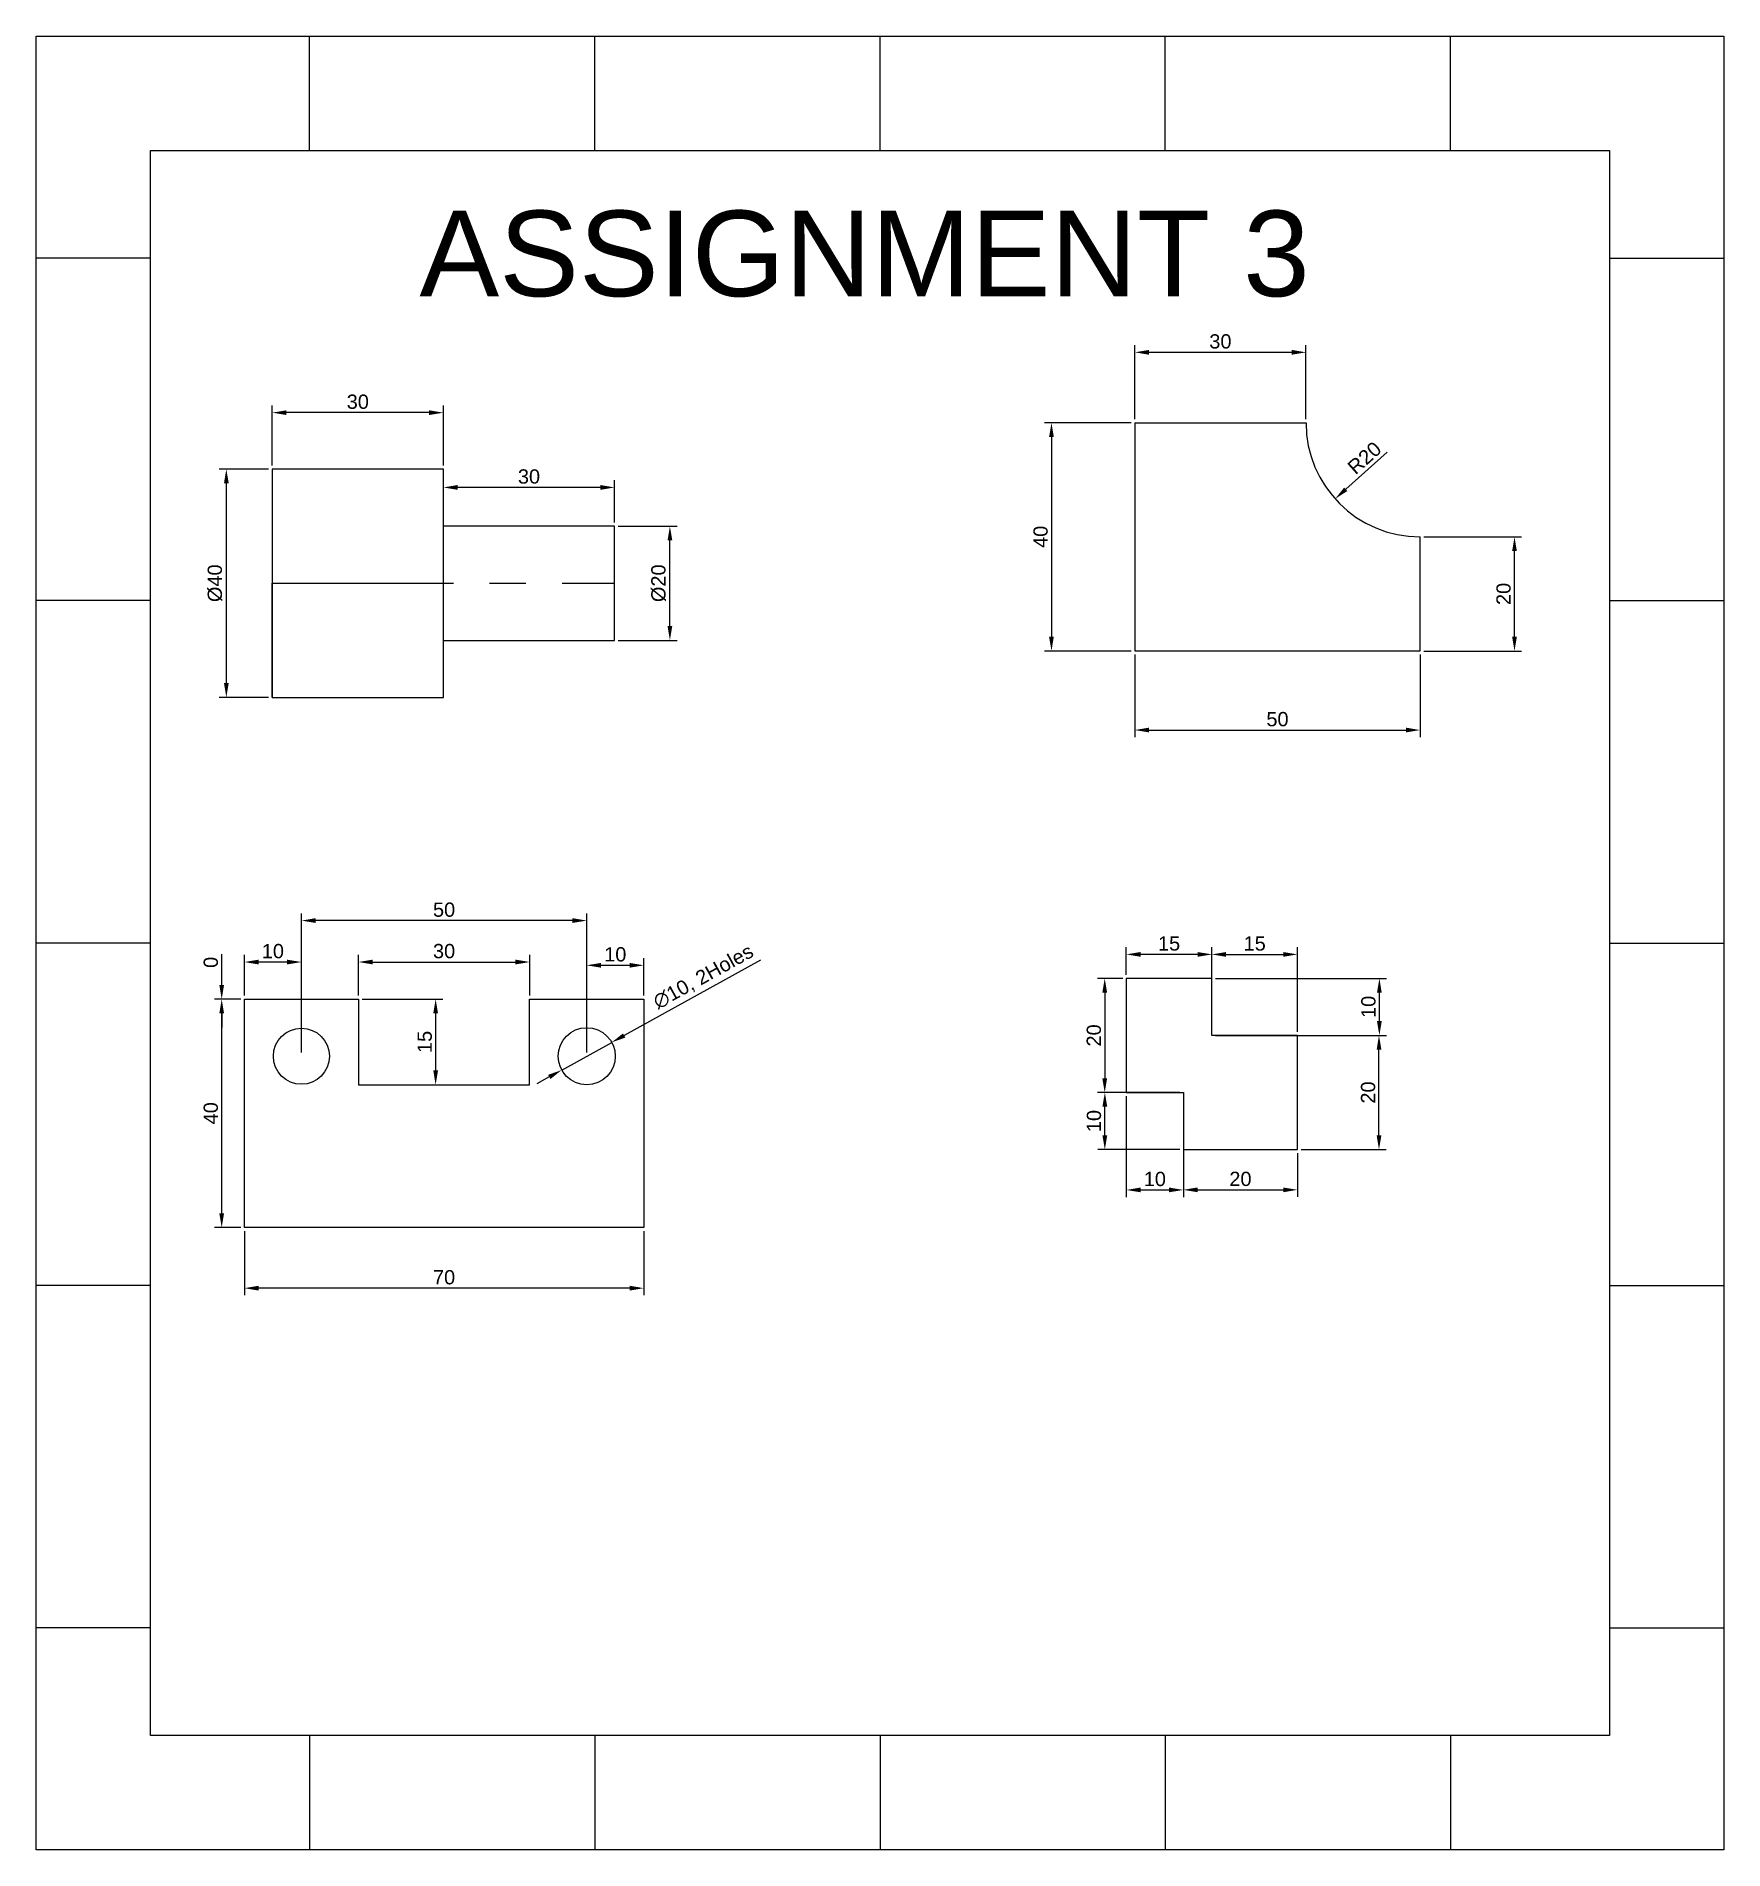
# Model space of a CAD drawing. Header units: millimetres. Extents: x 1290 to 1586, y 1059 to 1376.
import ezdxf

# ---------------------------------------------------------------- set-up
doc = ezdxf.new("R2010")
doc.units = ezdxf.units.MM
doc.linetypes.add('CENTER', pattern=[50.8, 31.75, -6.35, 6.35, -6.35])
doc.styles.get("Standard").update_dxf_attribs({"font": 'arial.ttf'})
doc.dimstyles.new('ISO-25', dxfattribs={"dimtxt": 2.5, "dimasz": 2.5, "dimexe": 1.25, "dimexo": 0.625, "dimtad": 1, "dimtxsty": 'Standard', "dimcen": 2.5, "dimadec": 0, "dimazin": 0, "dimtfac": 1, "dimtmove": 0, "dimatfit": 3, "dimfxl": 1, "dimarcsym": 0})

# ---------------------------------------------------------------- blocks, each defined once
blk = doc.blocks.new('*D27')
at = {"color": 0, "lineweight": -2, "transparency": 16777216}
for p, q in [((1326.78, 1167.12), (1326.78, 1155.86)), ((1396.78, 1167.12), (1396.78, 1155.86)), ((1394.28, 1157.11), (1329.28, 1157.11))]:
    blk.add_line(p, q, dxfattribs=at)
at = {"color": 0, "transparency": 16777216}
for points in [[(1329.28, 1157.53), (1329.28, 1156.69), (1326.78, 1157.11)], [(1394.28, 1157.53), (1394.28, 1156.69), (1396.78, 1157.11)]]:
    blk.add_solid(points, dxfattribs=at)
at = {"layer": 'Defpoints', "color": 0, "transparency": 16777216}
for p in [(1326.78, 1167.75), (1396.78, 1167.75), (1326.78, 1157.11)]:
    blk.add_point(p, dxfattribs=at)
at = {"color": 0, "transparency": 16777216, "insert": (1361.78, 1159.01), "char_height": 2.5, "attachment_point": 5}
blk.add_mtext('70', dxfattribs=at)
blk = doc.blocks.new('*D28')
at = {"color": 0, "lineweight": -2, "transparency": 16777216}
for p, q in [((1322.81, 1210.25), (1322.81, 1215.63)), ((1326.15, 1207.75), (1321.56, 1207.75)), ((1326.15, 1207.75), (1321.56, 1207.75)), ((1322.81, 1205.25), (1322.81, 1202.75))]:
    blk.add_line(p, q, dxfattribs=at)
at = {"color": 0, "transparency": 16777216}
for points in [[(1322.39, 1210.25), (1323.23, 1210.25), (1322.81, 1207.75)], [(1322.39, 1205.25), (1323.23, 1205.25), (1322.81, 1207.75)]]:
    blk.add_solid(points, dxfattribs=at)
at = {"layer": 'Defpoints', "color": 0, "transparency": 16777216}
for p in [(1322.81, 1207.75), (1326.78, 1207.75), (1326.78, 1207.75)]:
    blk.add_point(p, dxfattribs=at)
at = {"color": 0, "transparency": 16777216, "insert": (1320.91, 1214.19), "char_height": 2.5, "attachment_point": 5, "rotation": 90}
blk.add_mtext('0', dxfattribs=at)
blk = doc.blocks.new('*D29')
at = {"color": 0, "lineweight": -2, "transparency": 16777216}
for p, q in [((1326.15, 1207.75), (1321.56, 1207.75)), ((1322.81, 1170.25), (1322.81, 1205.25)), ((1326.15, 1167.75), (1321.56, 1167.75))]:
    blk.add_line(p, q, dxfattribs=at)
at = {"color": 0, "transparency": 16777216}
for points in [[(1322.39, 1205.25), (1323.23, 1205.25), (1322.81, 1207.75)], [(1322.39, 1170.25), (1323.23, 1170.25), (1322.81, 1167.75)]]:
    blk.add_solid(points, dxfattribs=at)
at = {"layer": 'Defpoints', "color": 0, "transparency": 16777216}
for p in [(1322.81, 1207.75), (1326.78, 1207.75), (1326.78, 1167.75)]:
    blk.add_point(p, dxfattribs=at)
at = {"color": 0, "transparency": 16777216, "insert": (1320.91, 1187.75), "char_height": 2.5, "attachment_point": 5, "rotation": 90}
blk.add_mtext('40', dxfattribs=at)
blk = doc.blocks.new('*D30')
at = {"color": 0, "lineweight": -2, "transparency": 16777216}
for p, q in [((1336.78, 1198.37), (1336.78, 1222.76)), ((1384.28, 1221.51), (1339.28, 1221.51)), ((1386.78, 1198.37), (1386.78, 1222.76))]:
    blk.add_line(p, q, dxfattribs=at)
at = {"color": 0, "transparency": 16777216}
for points in [[(1339.28, 1221.93), (1339.28, 1221.1), (1336.78, 1221.51)], [(1384.28, 1221.93), (1384.28, 1221.1), (1386.78, 1221.51)]]:
    blk.add_solid(points, dxfattribs=at)
at = {"layer": 'Defpoints', "color": 0, "transparency": 16777216}
for p in [(1336.78, 1221.51), (1336.78, 1197.75), (1386.78, 1197.75)]:
    blk.add_point(p, dxfattribs=at)
at = {"color": 0, "transparency": 16777216, "insert": (1361.78, 1223.41), "char_height": 2.5, "attachment_point": 5}
blk.add_mtext('50', dxfattribs=at)
blk = doc.blocks.new('*D31')
at = {"color": 0, "lineweight": -2, "transparency": 16777216}
for p, q in [((1326.78, 1208.37), (1326.78, 1215.5)), ((1334.28, 1214.25), (1329.28, 1214.25)), ((1336.78, 1208.37), (1336.78, 1215.5))]:
    blk.add_line(p, q, dxfattribs=at)
at = {"color": 0, "transparency": 16777216}
for points in [[(1329.28, 1214.66), (1329.28, 1213.83), (1326.78, 1214.25)], [(1334.28, 1214.66), (1334.28, 1213.83), (1336.78, 1214.25)]]:
    blk.add_solid(points, dxfattribs=at)
at = {"layer": 'Defpoints', "color": 0, "transparency": 16777216}
for p in [(1326.78, 1214.25), (1326.78, 1207.75), (1336.78, 1207.75)]:
    blk.add_point(p, dxfattribs=at)
at = {"color": 0, "transparency": 16777216, "insert": (1331.78, 1216.15), "char_height": 2.5, "attachment_point": 5}
blk.add_mtext('10', dxfattribs=at)
blk = doc.blocks.new('*D32')
at = {"color": 0, "lineweight": -2, "transparency": 16777216}
for p, q in [((1386.78, 1208.37), (1386.78, 1214.93)), ((1396.78, 1208.37), (1396.78, 1214.93)), ((1389.28, 1213.68), (1394.28, 1213.68))]:
    blk.add_line(p, q, dxfattribs=at)
at = {"color": 0, "transparency": 16777216}
for points in [[(1389.28, 1214.09), (1389.28, 1213.26), (1386.78, 1213.68)], [(1394.28, 1214.09), (1394.28, 1213.26), (1396.78, 1213.68)]]:
    blk.add_solid(points, dxfattribs=at)
at = {"layer": 'Defpoints', "color": 0, "transparency": 16777216}
for p in [(1396.78, 1213.68), (1386.78, 1207.75), (1396.78, 1207.75)]:
    blk.add_point(p, dxfattribs=at)
at = {"color": 0, "transparency": 16777216, "insert": (1391.78, 1215.58), "char_height": 2.5, "attachment_point": 5}
blk.add_mtext('10', dxfattribs=at)
blk = doc.blocks.new('*D33')
at = {"color": 0, "lineweight": -2, "transparency": 16777216}
for p, q in [((1346.78, 1208.37), (1346.78, 1215.5)), ((1349.28, 1214.25), (1374.28, 1214.25)), ((1376.78, 1208.37), (1376.78, 1215.5))]:
    blk.add_line(p, q, dxfattribs=at)
at = {"color": 0, "transparency": 16777216}
for points in [[(1349.28, 1214.67), (1349.28, 1213.83), (1346.78, 1214.25)], [(1374.28, 1214.67), (1374.28, 1213.83), (1376.78, 1214.25)]]:
    blk.add_solid(points, dxfattribs=at)
at = {"layer": 'Defpoints', "color": 0, "transparency": 16777216}
for p in [(1376.78, 1214.25), (1346.78, 1207.75), (1376.78, 1207.75)]:
    blk.add_point(p, dxfattribs=at)
at = {"color": 0, "transparency": 16777216, "insert": (1361.78, 1216.15), "char_height": 2.5, "attachment_point": 5}
blk.add_mtext('30', dxfattribs=at)
blk = doc.blocks.new('*D34')
at = {"color": 0, "lineweight": -2, "transparency": 16777216}
for p, q in [((1347.4, 1207.75), (1361.55, 1207.75)), ((1360.3, 1205.25), (1360.3, 1195.25)), ((1347.4, 1192.75), (1361.55, 1192.75))]:
    blk.add_line(p, q, dxfattribs=at)
at = {"color": 0, "transparency": 16777216}
for points in [[(1359.89, 1205.25), (1360.72, 1205.25), (1360.3, 1207.75)], [(1359.89, 1195.25), (1360.72, 1195.25), (1360.3, 1192.75)]]:
    blk.add_solid(points, dxfattribs=at)
at = {"layer": 'Defpoints', "color": 0, "transparency": 16777216}
for p in [(1346.78, 1207.75), (1346.78, 1192.75), (1360.3, 1192.75)]:
    blk.add_point(p, dxfattribs=at)
at = {"color": 0, "transparency": 16777216, "insert": (1358.4, 1200.25), "char_height": 2.5, "attachment_point": 5, "rotation": 90}
blk.add_mtext('15', dxfattribs=at)
blk = doc.blocks.new('*D35')
at = {"color": 0, "lineweight": -2, "transparency": 16777216}
for p, q in [((1417.23, 1214.6), (1393.34, 1201.38)), ((1382.4, 1195.33), (1391.15, 1200.17)), ((1380.22, 1194.12), (1378.03, 1192.91))]:
    blk.add_line(p, q, dxfattribs=at)
at = {"color": 0, "transparency": 16777216}
for points in [[(1393.14, 1201.74), (1393.54, 1201.01), (1391.15, 1200.17)], [(1380.01, 1194.48), (1380.42, 1193.75), (1382.4, 1195.33)]]:
    blk.add_solid(points, dxfattribs=at)
at = {"layer": 'Defpoints', "color": 0, "transparency": 16777216}
for p in [(1391.15, 1200.17), (1382.4, 1195.33)]:
    blk.add_point(p, dxfattribs=at)
at = {"color": 0, "transparency": 16777216, "insert": (1407.27, 1211.56), "char_height": 2.5, "attachment_point": 5, "rotation": 28.9487}
blk.add_mtext('∅10, 2Holes', dxfattribs=at)
blk = doc.blocks.new('*D36')
at = {"color": 0, "lineweight": -2, "transparency": 16777216}
for p, q in [((1481.33, 1212.01), (1481.33, 1216.84)), ((1493.83, 1215.59), (1483.83, 1215.59)), ((1496.33, 1212.01), (1496.33, 1216.84))]:
    blk.add_line(p, q, dxfattribs=at)
at = {"color": 0, "transparency": 16777216}
for points in [[(1483.83, 1216), (1483.83, 1215.17), (1481.33, 1215.59)], [(1493.83, 1216), (1493.83, 1215.17), (1496.33, 1215.59)]]:
    blk.add_solid(points, dxfattribs=at)
at = {"layer": 'Defpoints', "color": 0, "transparency": 16777216}
for p in [(1481.33, 1215.59), (1481.33, 1211.39), (1496.33, 1211.39)]:
    blk.add_point(p, dxfattribs=at)
at = {"color": 0, "transparency": 16777216, "insert": (1488.83, 1217.49), "char_height": 2.5, "attachment_point": 5}
blk.add_mtext('15', dxfattribs=at)
blk = doc.blocks.new('*D37')
at = {"color": 0, "lineweight": -2, "transparency": 16777216}
for p, q in [((1480.71, 1211.39), (1476.3, 1211.39)), ((1477.55, 1208.89), (1477.55, 1193.89)), ((1480.71, 1191.39), (1476.3, 1191.39))]:
    blk.add_line(p, q, dxfattribs=at)
at = {"color": 0, "transparency": 16777216}
for points in [[(1477.13, 1208.89), (1477.97, 1208.89), (1477.55, 1211.39)], [(1477.13, 1193.89), (1477.97, 1193.89), (1477.55, 1191.39)]]:
    blk.add_solid(points, dxfattribs=at)
at = {"layer": 'Defpoints', "color": 0, "transparency": 16777216}
for p in [(1481.33, 1211.39), (1477.55, 1191.39), (1481.33, 1191.39)]:
    blk.add_point(p, dxfattribs=at)
at = {"color": 0, "transparency": 16777216, "insert": (1475.65, 1201.39), "char_height": 2.5, "attachment_point": 5, "rotation": 90}
blk.add_mtext('20', dxfattribs=at)
blk = doc.blocks.new('*D38')
at = {"color": 0, "lineweight": -2, "transparency": 16777216}
for p, q in [((1496.96, 1211.39), (1526.93, 1211.39)), ((1525.68, 1203.89), (1525.68, 1208.89)), ((1496.96, 1201.39), (1526.93, 1201.39))]:
    blk.add_line(p, q, dxfattribs=at)
at = {"color": 0, "transparency": 16777216}
for points in [[(1525.26, 1208.89), (1526.09, 1208.89), (1525.68, 1211.39)], [(1525.26, 1203.89), (1526.09, 1203.89), (1525.68, 1201.39)]]:
    blk.add_solid(points, dxfattribs=at)
at = {"layer": 'Defpoints', "color": 0, "transparency": 16777216}
for p in [(1496.33, 1211.39), (1525.68, 1211.39), (1496.33, 1201.39)]:
    blk.add_point(p, dxfattribs=at)
at = {"color": 0, "transparency": 16777216, "insert": (1523.77, 1206.39), "char_height": 2.5, "attachment_point": 5, "rotation": 90}
blk.add_mtext('10', dxfattribs=at)
blk = doc.blocks.new('*D39')
at = {"color": 0, "lineweight": -2, "transparency": 16777216}
for p, q in [((1511.96, 1201.39), (1526.86, 1201.39)), ((1525.61, 1183.89), (1525.61, 1198.89)), ((1511.96, 1181.39), (1526.86, 1181.39))]:
    blk.add_line(p, q, dxfattribs=at)
at = {"color": 0, "transparency": 16777216}
for points in [[(1525.2, 1198.89), (1526.03, 1198.89), (1525.61, 1201.39)], [(1525.2, 1183.89), (1526.03, 1183.89), (1525.61, 1181.39)]]:
    blk.add_solid(points, dxfattribs=at)
at = {"layer": 'Defpoints', "color": 0, "transparency": 16777216}
for p in [(1511.33, 1201.39), (1525.61, 1201.39), (1511.33, 1181.39)]:
    blk.add_point(p, dxfattribs=at)
at = {"color": 0, "transparency": 16777216, "insert": (1523.71, 1191.39), "char_height": 2.5, "attachment_point": 5, "rotation": 90}
blk.add_mtext('20', dxfattribs=at)
blk = doc.blocks.new('*D40')
at = {"color": 0, "lineweight": -2, "transparency": 16777216}
for p, q in [((1491.33, 1180.76), (1491.33, 1173.09)), ((1511.33, 1180.76), (1511.33, 1173.09)), ((1493.83, 1174.34), (1508.83, 1174.34))]:
    blk.add_line(p, q, dxfattribs=at)
at = {"color": 0, "transparency": 16777216}
for points in [[(1493.83, 1174.75), (1493.83, 1173.92), (1491.33, 1174.34)], [(1508.83, 1174.75), (1508.83, 1173.92), (1511.33, 1174.34)]]:
    blk.add_solid(points, dxfattribs=at)
at = {"layer": 'Defpoints', "color": 0, "transparency": 16777216}
for p in [(1491.33, 1181.39), (1511.33, 1181.39), (1511.33, 1174.34)]:
    blk.add_point(p, dxfattribs=at)
at = {"color": 0, "transparency": 16777216, "insert": (1501.33, 1176.24), "char_height": 2.5, "attachment_point": 5}
blk.add_mtext('20', dxfattribs=at)
blk = doc.blocks.new('*D41')
at = {"color": 0, "lineweight": -2, "transparency": 16777216}
for p, q in [((1490.71, 1191.39), (1476.32, 1191.39)), ((1477.57, 1183.89), (1477.57, 1188.89)), ((1490.71, 1181.39), (1476.32, 1181.39))]:
    blk.add_line(p, q, dxfattribs=at)
at = {"color": 0, "transparency": 16777216}
for points in [[(1477.15, 1188.89), (1477.99, 1188.89), (1477.57, 1191.39)], [(1477.15, 1183.89), (1477.99, 1183.89), (1477.57, 1181.39)]]:
    blk.add_solid(points, dxfattribs=at)
at = {"layer": 'Defpoints', "color": 0, "transparency": 16777216}
for p in [(1477.57, 1191.39), (1491.33, 1191.39), (1491.33, 1181.39)]:
    blk.add_point(p, dxfattribs=at)
at = {"color": 0, "transparency": 16777216, "insert": (1475.67, 1186.39), "char_height": 2.5, "attachment_point": 5, "rotation": 90}
blk.add_mtext('10', dxfattribs=at)
blk = doc.blocks.new('*D42')
at = {"color": 0, "lineweight": -2, "transparency": 16777216}
for p, q in [((1496.33, 1202.01), (1496.33, 1216.83)), ((1498.83, 1215.58), (1508.83, 1215.58)), ((1511.33, 1202.01), (1511.33, 1216.83))]:
    blk.add_line(p, q, dxfattribs=at)
at = {"color": 0, "transparency": 16777216}
for points in [[(1498.83, 1216), (1498.83, 1215.17), (1496.33, 1215.58)], [(1508.83, 1216), (1508.83, 1215.17), (1511.33, 1215.58)]]:
    blk.add_solid(points, dxfattribs=at)
at = {"layer": 'Defpoints', "color": 0, "transparency": 16777216}
for p in [(1511.33, 1215.58), (1496.33, 1201.39), (1511.33, 1201.39)]:
    blk.add_point(p, dxfattribs=at)
at = {"color": 0, "transparency": 16777216, "insert": (1503.83, 1217.48), "char_height": 2.5, "attachment_point": 5}
blk.add_mtext('15', dxfattribs=at)
blk = doc.blocks.new('*D43')
at = {"color": 0, "lineweight": -2, "transparency": 16777216}
for p, q in [((1481.33, 1190.76), (1481.33, 1173.07)), ((1491.33, 1190.76), (1491.33, 1173.07)), ((1483.83, 1174.32), (1488.83, 1174.32))]:
    blk.add_line(p, q, dxfattribs=at)
at = {"color": 0, "transparency": 16777216}
for points in [[(1483.83, 1174.74), (1483.83, 1173.91), (1481.33, 1174.32)], [(1488.83, 1174.74), (1488.83, 1173.91), (1491.33, 1174.32)]]:
    blk.add_solid(points, dxfattribs=at)
at = {"layer": 'Defpoints', "color": 0, "transparency": 16777216}
for p in [(1481.33, 1191.39), (1491.33, 1191.39), (1491.33, 1174.32)]:
    blk.add_point(p, dxfattribs=at)
at = {"color": 0, "transparency": 16777216, "insert": (1486.33, 1176.23), "char_height": 2.5, "attachment_point": 5}
blk.add_mtext('10', dxfattribs=at)
blk = doc.blocks.new('*D44')
at = {"color": 0, "lineweight": -2, "transparency": 16777216}
for p, q in [((1331.04, 1300.61), (1322.37, 1300.61)), ((1323.62, 1298.11), (1323.62, 1263.11)), ((1331.04, 1260.61), (1322.37, 1260.61))]:
    blk.add_line(p, q, dxfattribs=at)
at = {"color": 0, "transparency": 16777216}
for points in [[(1323.21, 1298.11), (1324.04, 1298.11), (1323.62, 1300.61)], [(1323.21, 1263.11), (1324.04, 1263.11), (1323.62, 1260.61)]]:
    blk.add_solid(points, dxfattribs=at)
at = {"layer": 'Defpoints', "color": 0, "transparency": 16777216}
for p in [(1331.66, 1300.61), (1323.62, 1260.61), (1331.66, 1260.61)]:
    blk.add_point(p, dxfattribs=at)
at = {"color": 0, "transparency": 16777216, "insert": (1321.65, 1280.61), "char_height": 2.5, "attachment_point": 5, "rotation": 90}
blk.add_mtext('%%C40', dxfattribs=at)
blk = doc.blocks.new('*D45')
at = {"color": 0, "lineweight": -2, "transparency": 16777216}
for p, q in [((1331.66, 1301.23), (1331.66, 1311.75)), ((1359.16, 1310.5), (1334.16, 1310.5)), ((1361.66, 1301.23), (1361.66, 1311.75))]:
    blk.add_line(p, q, dxfattribs=at)
at = {"color": 0, "transparency": 16777216}
for points in [[(1334.16, 1310.91), (1334.16, 1310.08), (1331.66, 1310.5)], [(1359.16, 1310.91), (1359.16, 1310.08), (1361.66, 1310.5)]]:
    blk.add_solid(points, dxfattribs=at)
at = {"layer": 'Defpoints', "color": 0, "transparency": 16777216}
for p in [(1331.66, 1310.5), (1331.66, 1300.61), (1361.66, 1300.61)]:
    blk.add_point(p, dxfattribs=at)
at = {"color": 0, "transparency": 16777216, "insert": (1346.66, 1312.4), "char_height": 2.5, "attachment_point": 5}
blk.add_mtext('30', dxfattribs=at)
blk = doc.blocks.new('*D46')
at = {"color": 0, "lineweight": -2, "transparency": 16777216}
for p, q in [((1392.29, 1290.61), (1402.6, 1290.61)), ((1401.35, 1273.11), (1401.35, 1288.11)), ((1392.29, 1270.61), (1402.6, 1270.61))]:
    blk.add_line(p, q, dxfattribs=at)
at = {"color": 0, "transparency": 16777216}
for points in [[(1400.94, 1288.11), (1401.77, 1288.11), (1401.35, 1290.61)], [(1400.94, 1273.11), (1401.77, 1273.11), (1401.35, 1270.61)]]:
    blk.add_solid(points, dxfattribs=at)
at = {"layer": 'Defpoints', "color": 0, "transparency": 16777216}
for p in [(1391.66, 1290.61), (1401.35, 1290.61), (1391.66, 1270.61)]:
    blk.add_point(p, dxfattribs=at)
at = {"color": 0, "transparency": 16777216, "insert": (1399.38, 1280.61), "char_height": 2.5, "attachment_point": 5, "rotation": 90}
blk.add_mtext('%%C20', dxfattribs=at)
blk = doc.blocks.new('*D47')
at = {"color": 0, "lineweight": -2, "transparency": 16777216}
for p, q in [((1361.66, 1291.23), (1361.66, 1298.65)), ((1389.16, 1297.4), (1364.16, 1297.4)), ((1391.66, 1291.23), (1391.66, 1298.65))]:
    blk.add_line(p, q, dxfattribs=at)
at = {"color": 0, "transparency": 16777216}
for points in [[(1364.16, 1297.82), (1364.16, 1296.98), (1361.66, 1297.4)], [(1389.16, 1297.82), (1389.16, 1296.98), (1391.66, 1297.4)]]:
    blk.add_solid(points, dxfattribs=at)
at = {"layer": 'Defpoints', "color": 0, "transparency": 16777216}
for p in [(1361.66, 1297.4), (1361.66, 1290.61), (1391.66, 1290.61)]:
    blk.add_point(p, dxfattribs=at)
at = {"color": 0, "transparency": 16777216, "insert": (1376.66, 1299.3), "char_height": 2.5, "attachment_point": 5}
blk.add_mtext('30', dxfattribs=at)
blk = doc.blocks.new('*D48')
at = {"color": 0, "lineweight": -2, "transparency": 16777216}
for p, q in [((1482.2, 1308.74), (1466.97, 1308.74)), ((1468.22, 1306.24), (1468.22, 1271.24)), ((1482.2, 1268.74), (1466.97, 1268.74))]:
    blk.add_line(p, q, dxfattribs=at)
at = {"color": 0, "transparency": 16777216}
for points in [[(1467.8, 1306.24), (1468.63, 1306.24), (1468.22, 1308.74)], [(1467.8, 1271.24), (1468.63, 1271.24), (1468.22, 1268.74)]]:
    blk.add_solid(points, dxfattribs=at)
at = {"layer": 'Defpoints', "color": 0, "transparency": 16777216}
for p in [(1482.82, 1308.74), (1468.22, 1268.74), (1482.82, 1268.74)]:
    blk.add_point(p, dxfattribs=at)
at = {"color": 0, "transparency": 16777216, "insert": (1466.32, 1288.74), "char_height": 2.5, "attachment_point": 5, "rotation": 90}
blk.add_mtext('40', dxfattribs=at)
blk = doc.blocks.new('*D49')
at = {"color": 0, "lineweight": -2, "transparency": 16777216}
for p, q in [((1482.82, 1268.12), (1482.82, 1253.64)), ((1532.82, 1268.12), (1532.82, 1253.64)), ((1485.32, 1254.89), (1530.32, 1254.89))]:
    blk.add_line(p, q, dxfattribs=at)
at = {"color": 0, "transparency": 16777216}
for points in [[(1485.32, 1255.31), (1485.32, 1254.48), (1482.82, 1254.89)], [(1530.32, 1255.31), (1530.32, 1254.48), (1532.82, 1254.89)]]:
    blk.add_solid(points, dxfattribs=at)
at = {"layer": 'Defpoints', "color": 0, "transparency": 16777216}
for p in [(1482.82, 1268.74), (1532.82, 1268.74), (1532.82, 1254.89)]:
    blk.add_point(p, dxfattribs=at)
at = {"color": 0, "transparency": 16777216, "insert": (1507.82, 1256.79), "char_height": 2.5, "attachment_point": 5}
blk.add_mtext('50', dxfattribs=at)
blk = doc.blocks.new('*D50')
at = {"color": 0, "lineweight": -2, "transparency": 16777216}
for p, q in [((1482.82, 1309.37), (1482.82, 1322.32)), ((1512.82, 1309.37), (1512.82, 1322.32)), ((1485.32, 1321.07), (1510.32, 1321.07))]:
    blk.add_line(p, q, dxfattribs=at)
at = {"color": 0, "transparency": 16777216}
for points in [[(1485.32, 1321.49), (1485.32, 1320.65), (1482.82, 1321.07)], [(1510.32, 1321.49), (1510.32, 1320.65), (1512.82, 1321.07)]]:
    blk.add_solid(points, dxfattribs=at)
at = {"layer": 'Defpoints', "color": 0, "transparency": 16777216}
for p in [(1512.82, 1321.07), (1482.82, 1308.74), (1512.82, 1308.74)]:
    blk.add_point(p, dxfattribs=at)
at = {"color": 0, "transparency": 16777216, "insert": (1497.82, 1322.97), "char_height": 2.5, "attachment_point": 5}
blk.add_mtext('30', dxfattribs=at)
blk = doc.blocks.new('*D51')
at = {"color": 0, "lineweight": -2, "transparency": 16777216}
for p, q in [((1533.45, 1288.74), (1550.61, 1288.74)), ((1549.36, 1271.24), (1549.36, 1286.24)), ((1533.45, 1268.74), (1550.61, 1268.74))]:
    blk.add_line(p, q, dxfattribs=at)
at = {"color": 0, "transparency": 16777216}
for points in [[(1548.94, 1286.24), (1549.77, 1286.24), (1549.36, 1288.74)], [(1548.94, 1271.24), (1549.77, 1271.24), (1549.36, 1268.74)]]:
    blk.add_solid(points, dxfattribs=at)
at = {"layer": 'Defpoints', "color": 0, "transparency": 16777216}
for p in [(1532.82, 1288.74), (1549.36, 1288.74), (1532.82, 1268.74)]:
    blk.add_point(p, dxfattribs=at)
at = {"color": 0, "transparency": 16777216, "insert": (1547.45, 1278.74), "char_height": 2.5, "attachment_point": 5, "rotation": 90}
blk.add_mtext('20', dxfattribs=at)
blk = doc.blocks.new('*D52')
at = {"color": 0, "lineweight": -2, "transparency": 16777216}
blk.add_line((1527.02, 1303.55), (1519.79, 1297.07), dxfattribs=at)
at = {"color": 0, "transparency": 16777216}
blk.add_solid([(1519.51, 1297.38), (1520.06, 1296.76), (1517.92, 1295.4)], dxfattribs=at)
at = {"layer": 'Defpoints', "color": 0, "transparency": 16777216}
for p in [(1532.82, 1308.74), (1517.92, 1295.4)]:
    blk.add_point(p, dxfattribs=at)
at = {"color": 0, "transparency": 16777216, "insert": (1523.07, 1302.56), "char_height": 2.5, "attachment_point": 5, "rotation": 41.8498}
blk.add_mtext('R20', dxfattribs=at)

msp = doc.modelspace()

# ---------------------------------------------------------------- linework, layer by layer
for p, q in [((1338.17, 1356.442), (1338.17, 1376.442)), ((1388.17, 1356.442), (1388.17, 1376.442)), ((1438.17, 1356.442), (1438.17, 1376.442)), ((1488.17, 1356.442), (1488.17, 1376.442)), ((1538.17, 1356.442), (1538.17, 1376.442)), ((1310.316, 1337.583), (1290.316, 1337.583)), ((1566.024, 1337.583), (1586.024, 1337.583)), ((1482.822, 1308.743), (1482.822, 1268.743)), ((1482.822, 1308.743), (1512.822, 1308.743)), ((1361.661, 1300.607), (1331.661, 1300.607)), ((1331.661, 1300.607), (1331.661, 1260.607)), ((1361.661, 1260.607), (1361.661, 1300.607)), ((1391.661, 1290.607), (1361.661, 1290.607)), ((1391.661, 1270.607), (1391.661, 1290.607)), ((1532.822, 1268.743), (1532.822, 1288.743)), ((1331.661, 1260.607), (1331.661, 1280.607)), ((1310.316, 1277.583), (1290.316, 1277.583)), ((1566.024, 1277.583), (1586.024, 1277.583)), ((1361.661, 1270.607), (1391.661, 1270.607)), ((1482.822, 1268.743), (1532.822, 1268.743)), ((1331.661, 1260.607), (1361.661, 1260.607)), ((1310.316, 1217.583), (1290.316, 1217.583)), ((1566.024, 1217.583), (1586.024, 1217.583)), ((1496.335, 1211.385), (1481.335, 1211.385)), ((1481.335, 1211.385), (1481.335, 1191.385)), ((1496.335, 1201.385), (1496.335, 1211.385)), ((1326.778, 1167.749), (1326.778, 1207.749)), ((1326.778, 1207.749), (1346.778, 1207.749)), ((1346.778, 1207.749), (1346.778, 1192.749)), ((1376.778, 1192.749), (1376.778, 1207.749)), ((1376.778, 1207.749), (1396.778, 1207.749)), ((1396.778, 1207.749), (1396.778, 1167.749)), ((1511.335, 1201.385), (1496.335, 1201.385)), ((1511.335, 1181.385), (1511.335, 1201.385)), ((1346.778, 1192.749), (1376.778, 1192.749)), ((1481.335, 1191.385), (1491.335, 1191.385)), ((1491.335, 1191.385), (1491.335, 1181.385)), ((1491.335, 1181.385), (1511.335, 1181.385)), ((1396.778, 1167.749), (1326.778, 1167.749)), ((1310.316, 1157.583), (1290.316, 1157.583)), ((1566.024, 1157.583), (1586.024, 1157.583)), ((1310.316, 1097.583), (1290.316, 1097.583)), ((1566.024, 1097.583), (1586.024, 1097.583)), ((1338.17, 1078.724), (1338.17, 1058.724)), ((1388.17, 1078.724), (1388.17, 1058.724)), ((1438.17, 1078.724), (1438.17, 1058.724)), ((1488.17, 1078.724), (1488.17, 1058.724)), ((1538.17, 1078.724), (1538.17, 1058.724))]:
    msp.add_line(p, q)
at = {"linetype": 'CENTER'}
msp.add_line((1331.661, 1280.607), (1391.661, 1280.607), dxfattribs=at)
for points in [[(1290.316, 1376.442), (1586.024, 1376.442), (1586.024, 1058.724), (1290.316, 1058.724)], [(1310.316, 1356.442), (1566.024, 1356.442), (1566.024, 1078.724), (1310.316, 1078.724)]]:
    msp.add_lwpolyline(points, close=True)
for centre, radius in [((1336.778, 1197.749), 4.913), ((1386.778, 1197.749), 5)]:
    msp.add_circle(centre, radius)
msp.add_arc((1532.822, 1308.743), 20, 180, 270)

# ---------------------------------------------------------------- texts
at = {"color": 2, "true_color": 0xf1eb1f}
msp.add_text('  ASSIGNMENT 3', height=15, dxfattribs=at).set_placement((1345.823, 1330.892))

# ---------------------------------------------------------------- dimensions: what is measured, and where the dimension line sits
for base, p1, p2, picture, middle in [((1512.822, 1321.07), (1482.822, 1308.743), (1512.822, 1308.743), '*D50', (1497.822, 1322.972)), ((1331.661, 1310.497), (1361.661, 1300.607), (1331.661, 1300.607), '*D45', (1346.661, 1312.399)), ((1361.661, 1297.399), (1391.661, 1290.607), (1361.661, 1290.607), '*D47', (1376.661, 1299.301)), ((1532.822, 1254.893), (1482.822, 1268.743), (1532.822, 1268.743), '*D49', (1507.822, 1256.794)), ((1336.778, 1221.513), (1386.778, 1197.749), (1336.778, 1197.749), '*D30', (1361.778, 1223.415)), ((1326.778, 1214.248), (1336.778, 1207.749), (1326.778, 1207.749), '*D31', (1331.778, 1216.15)), ((1376.778, 1214.25), (1346.778, 1207.749), (1376.778, 1207.749), '*D33', (1361.778, 1216.152)), ((1396.778, 1213.677), (1386.778, 1207.749), (1396.778, 1207.749), '*D32', (1391.778, 1215.578)), ((1481.335, 1215.586), (1496.335, 1211.385), (1481.335, 1211.385), '*D36', (1488.835, 1217.487)), ((1511.335, 1215.582), (1496.335, 1201.385), (1511.335, 1201.385), '*D42', (1503.835, 1217.484)), ((1491.335, 1174.324), (1481.335, 1191.385), (1491.335, 1191.385), '*D43', (1486.335, 1176.225)), ((1511.335, 1174.338), (1491.335, 1181.385), (1511.335, 1181.385), '*D40', (1501.335, 1176.239)), ((1326.778, 1157.111), (1396.778, 1167.749), (1326.778, 1167.749), '*D27', (1361.778, 1159.012))]:
    dim = msp.add_linear_dim(base=base, p1=p1, p2=p2, dimstyle='ISO-25')
    dim.commit()
    dim.dimension.update_dxf_attribs({"geometry": picture, "text_midpoint": middle})
for base, p1, p2, picture, middle in [((1468.217, 1268.743), (1482.822, 1308.743), (1482.822, 1268.743), '*D48', (1466.316, 1288.743)), ((1549.355, 1288.743), (1532.822, 1268.743), (1532.822, 1288.743), '*D51', (1547.454, 1278.743)), ((1322.809575543, 1207.74869059), (1326.778132372, 1207.74869059), (1326.778132372, 1207.74869059), '*D28', (1320.908143073, 1214.188833837)), ((1477.551, 1191.385), (1481.335, 1211.385), (1481.335, 1191.385), '*D37', (1475.65, 1201.385)), ((1525.675, 1211.385), (1496.335, 1201.385), (1496.335, 1211.385), '*D38', (1523.774, 1206.385)), ((1322.81, 1207.749), (1326.778, 1167.749), (1326.778, 1207.749), '*D29', (1320.908, 1187.749)), ((1360.302, 1192.749), (1346.778, 1207.749), (1346.778, 1192.749), '*D34', (1358.401, 1200.249)), ((1525.614, 1201.385), (1511.335, 1181.385), (1511.335, 1201.385), '*D39', (1523.713, 1191.385)), ((1477.569, 1191.385), (1491.335, 1181.385), (1491.335, 1191.385), '*D41', (1475.668, 1186.385))]:
    dim = msp.add_linear_dim(base=base, p1=p1, p2=p2, angle=90, dimstyle='ISO-25')
    dim.commit()
    dim.dimension.update_dxf_attribs({"geometry": picture, "text_midpoint": middle})
dim = msp.add_radius_dim(center=(1532.822, 1308.743), mpoint=(1517.924, 1295.399), dimstyle='ISO-25')
dim.commit()
dim.dimension.update_dxf_attribs({"geometry": '*D52', "text_midpoint": (1524.336, 1301.142), "dimtype": 164})
for base, p1, p2, picture, middle in [((1323.622, 1260.607), (1331.661, 1300.607), (1331.661, 1260.607), '*D44', (1321.65, 1280.607)), ((1401.353, 1290.607), (1391.661, 1270.607), (1391.661, 1290.607), '*D46', (1399.382, 1280.607))]:
    dim = msp.add_linear_dim(base=base, p1=p1, p2=p2, angle=90, text='%%C<>', dimstyle='ISO-25')
    dim.commit()
    dim.dimension.update_dxf_attribs({"geometry": picture, "text_midpoint": middle})
dim = msp.add_diameter_dim_2p(p1=(1382.403, 1195.329), p2=(1391.153, 1200.169), text='<>, 2Holes', dimstyle='ISO-25')
dim.commit()
dim.dimension.update_dxf_attribs({"geometry": '*D35', "text_midpoint": (1408.315, 1209.662), "dimtype": 163})

doc.saveas('drawing.dxf')
